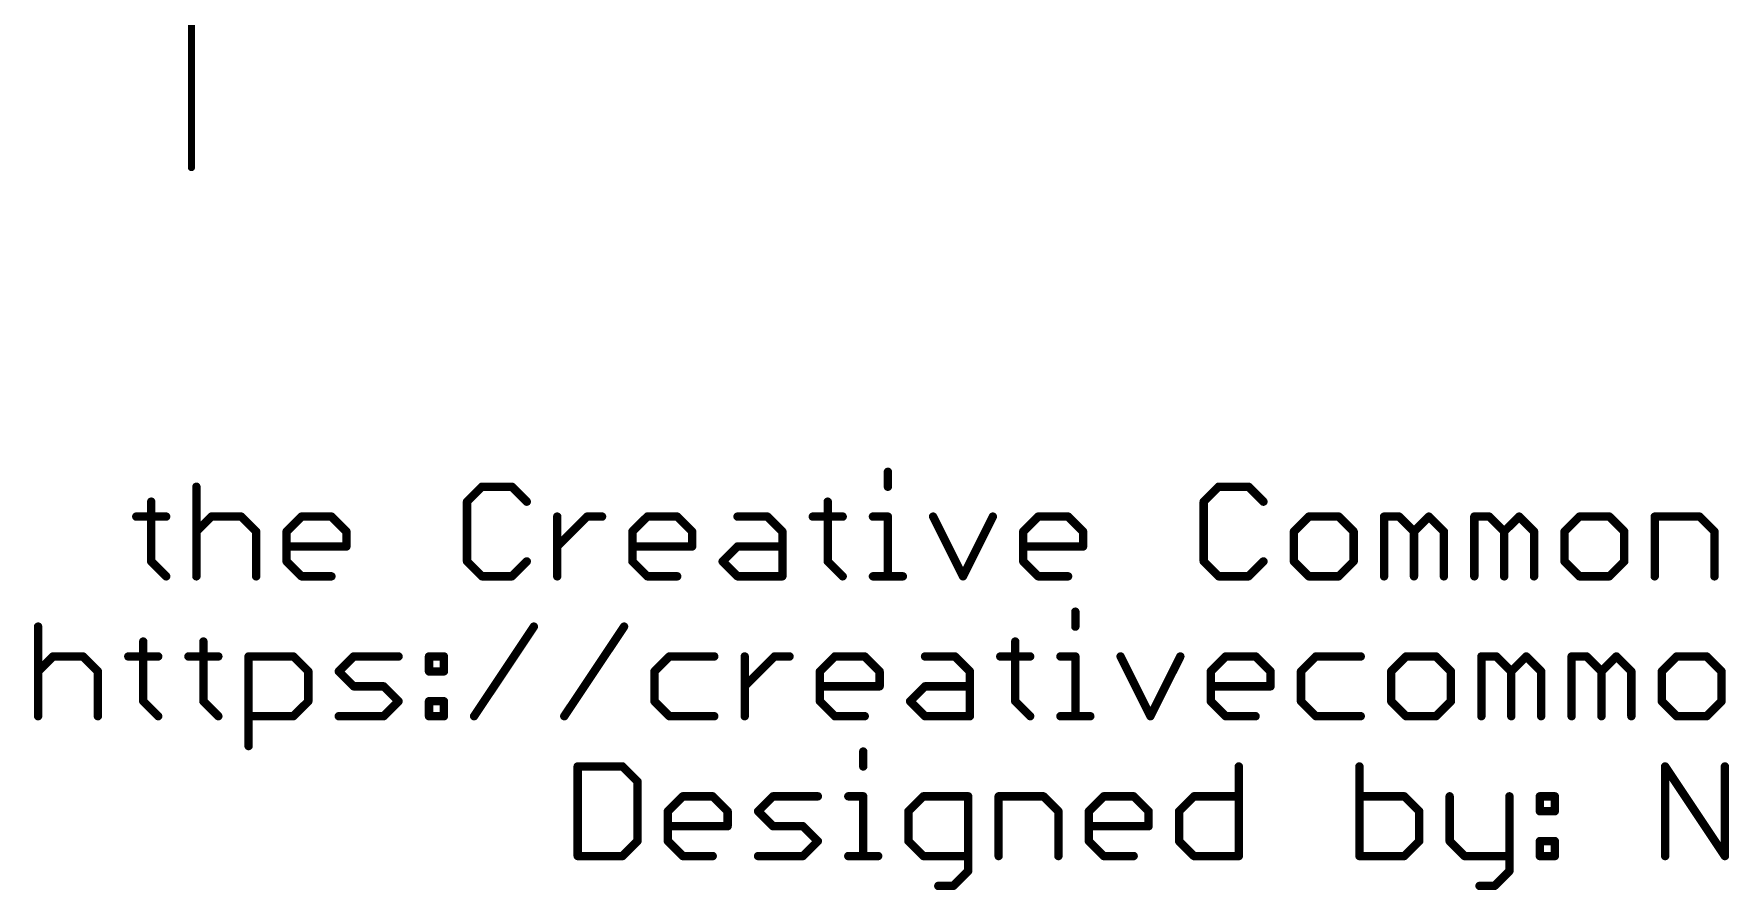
# Model space of a CAD drawing. Extents: x -29 to 78, y -18 to 28.
# Drawn here: x -6.67 to 24.1, y -18.32 to -2.77 of the extents above; entities that cross this region are included whole.
import ezdxf

# ---------------------------------------------------------------- set-up
doc = ezdxf.new("R2010")
doc.units = 0
doc.layers.add('47', color=253, linetype='CONTINUOUS')
doc.layers.add('51', color=53, linetype='CONTINUOUS')

msp = doc.modelspace()

# ---------------------------------------------------------------- linework, layer by layer
at = {"layer": '47', "const_width": 0.13}
msp.add_lwpolyline([(-3.81, -0.065), (-3.81, -5.2)], dxfattribs=at)
at = {"layer": '47', "const_width": 0.065}
msp.add_lwpolyline([(-3.8425, -5.2, 1), (-3.7775, -5.2)], format="xyb", dxfattribs=at)
at = {"layer": '51', "const_width": 0.1524}
for points in [[(8.8298, -10.7256), (8.8298, -10.9968)], [(-3.7201, -10.9968), (-3.7201, -12.6238)], [(1.4626, -10.9968), (1.1914, -11.268)], [(2.0049, -10.9968), (1.4626, -10.9968)], [(2.2761, -11.268), (2.0049, -10.9968)], [(14.8327, -10.9968), (14.5615, -11.268)], [(15.375, -10.9968), (14.8327, -10.9968)], [(15.6462, -11.268), (15.375, -10.9968)], [(-4.5403, -11.268), (-4.5403, -12.3526)], [(1.1914, -11.268), (1.1914, -12.3526)], [(7.7383, -11.268), (7.7383, -12.3526)], [(14.5615, -11.268), (14.5615, -12.3526)], [(-4.8115, -11.5391), (-4.2692, -11.5391)], [(-3.7201, -11.8103), (-3.4489, -11.5391)], [(-3.4489, -11.5391), (-2.9066, -11.5391)], [(-2.9066, -11.5391), (-2.6354, -11.8103)], [(-2.0829, -11.8103), (-1.8117, -11.5391)], [(-1.8117, -11.5391), (-1.2694, -11.5391)], [(-1.2694, -11.5391), (-0.9982, -11.8103)], [(2.8286, -12.6238), (2.8286, -11.5391)], [(2.8286, -12.0815), (3.3709, -11.5391)], [(3.3709, -11.5391), (3.6421, -11.5391)], [(4.1929, -11.8103), (4.464, -11.5391)], [(4.464, -11.5391), (5.0064, -11.5391)], [(5.0064, -11.5391), (5.2775, -11.8103)], [(6.1012, -11.5391), (6.6435, -11.5391)], [(6.6435, -11.5391), (6.9147, -11.8103)], [(7.4672, -11.5391), (8.0095, -11.5391)], [(8.5586, -11.5391), (8.8298, -11.5391)], [(8.8298, -11.5391), (8.8298, -12.6238)], [(9.6501, -11.5391), (10.1924, -12.6238)], [(10.1924, -12.6238), (10.7347, -11.5391)], [(11.2872, -11.8103), (11.5584, -11.5391)], [(11.5584, -11.5391), (12.1007, -11.5391)], [(12.1007, -11.5391), (12.3719, -11.8103)], [(16.4698, -11.5391), (16.1987, -11.8103)], [(17.0122, -11.5391), (16.4698, -11.5391)], [(17.2833, -11.8103), (17.0122, -11.5391)], [(17.8358, -12.6238), (17.8358, -11.5391)], [(17.8358, -11.5391), (18.107, -11.5391)], [(18.107, -11.5391), (18.3782, -11.8103)], [(18.3782, -11.8103), (18.6493, -11.5391)], [(18.6493, -11.5391), (18.9205, -11.8103)], [(19.473, -12.6238), (19.473, -11.5391)], [(19.473, -11.5391), (19.7442, -11.5391)], [(19.7442, -11.5391), (20.0153, -11.8103)], [(20.0153, -11.8103), (20.2865, -11.5391)], [(20.2865, -11.5391), (20.5577, -11.8103)], [(21.3813, -11.5391), (21.1102, -11.8103)], [(21.9236, -11.5391), (21.3813, -11.5391)], [(22.1948, -11.8103), (21.9236, -11.5391)], [(22.7473, -12.6238), (22.7473, -11.5391)], [(22.7473, -11.5391), (23.5608, -11.5391)], [(23.5608, -11.5391), (23.832, -11.8103)], [(-2.6354, -11.8103), (-2.6354, -12.6238)], [(-2.0829, -12.3526), (-2.0829, -11.8103)], [(-0.9982, -11.8103), (-0.9982, -12.0815)], [(4.1929, -12.3526), (4.1929, -11.8103)], [(5.2775, -11.8103), (5.2775, -12.0815)], [(6.9147, -11.8103), (6.9147, -12.6238)], [(11.2872, -12.3526), (11.2872, -11.8103)], [(12.3719, -11.8103), (12.3719, -12.0815)], [(16.1987, -11.8103), (16.1987, -12.3526)], [(17.2833, -12.3526), (17.2833, -11.8103)], [(18.3782, -11.8103), (18.3782, -12.6238)], [(18.9205, -11.8103), (18.9205, -12.6238)], [(20.0153, -11.8103), (20.0153, -12.6238)], [(20.5577, -11.8103), (20.5577, -12.6238)], [(21.1102, -11.8103), (21.1102, -12.3526)], [(22.1948, -12.3526), (22.1948, -11.8103)], [(23.832, -11.8103), (23.832, -12.6238)], [(-4.5403, -12.3526), (-4.2692, -12.6238)], [(-0.9982, -12.0815), (-2.0829, -12.0815)], [(-1.8117, -12.6238), (-2.0829, -12.3526)], [(1.1914, -12.3526), (1.4626, -12.6238)], [(2.0049, -12.6238), (2.2761, -12.3526)], [(5.2775, -12.0815), (4.1929, -12.0815)], [(4.464, -12.6238), (4.1929, -12.3526)], [(5.83, -12.3526), (6.1012, -12.0815)], [(6.1012, -12.6238), (5.83, -12.3526)], [(6.1012, -12.0815), (6.9147, -12.0815)], [(7.7383, -12.3526), (8.0095, -12.6238)], [(12.3719, -12.0815), (11.2872, -12.0815)], [(11.5584, -12.6238), (11.2872, -12.3526)], [(14.5615, -12.3526), (14.8327, -12.6238)], [(15.375, -12.6238), (15.6462, -12.3526)], [(16.1987, -12.3526), (16.4698, -12.6238)], [(17.0122, -12.6238), (17.2833, -12.3526)], [(21.1102, -12.3526), (21.3813, -12.6238)], [(21.9236, -12.6238), (22.1948, -12.3526)], [(-1.2694, -12.6238), (-1.8117, -12.6238)], [(1.4626, -12.6238), (2.0049, -12.6238)], [(5.0064, -12.6238), (4.464, -12.6238)], [(6.9147, -12.6238), (6.1012, -12.6238)], [(8.5586, -12.6238), (9.1009, -12.6238)], [(12.1007, -12.6238), (11.5584, -12.6238)], [(14.8327, -12.6238), (15.375, -12.6238)], [(16.4698, -12.6238), (17.0122, -12.6238)], [(21.3813, -12.6238), (21.9236, -12.6238)], [(12.2325, -13.2656), (12.2325, -13.5368)], [(-6.5931, -13.5368), (-6.5931, -15.1638)], [(1.3198, -15.1638), (2.4045, -13.5368)], [(2.957, -15.1638), (4.0416, -13.5368)], [(-4.6848, -13.808), (-4.6848, -14.8926)], [(-3.5933, -13.808), (-3.5933, -14.8926)], [(11.1411, -13.808), (11.1411, -14.8926)], [(-6.5931, -14.3503), (-6.3219, -14.0791)], [(-6.3219, -14.0791), (-5.7796, -14.0791)], [(-5.7796, -14.0791), (-5.5084, -14.3503)], [(-4.9559, -14.0791), (-4.4136, -14.0791)], [(-3.8645, -14.0791), (-3.3222, -14.0791)], [(-2.7731, -15.7061), (-2.7731, -14.0791)], [(-2.7731, -14.0791), (-1.9596, -14.0791)], [(-1.9596, -14.0791), (-1.6884, -14.3503)], [(-1.1359, -14.3503), (-0.8648, -14.0791)], [(-0.8648, -14.0791), (-0.0513, -14.0791)], [(0.5012, -14.0791), (0.7724, -14.0791)], [(0.5012, -14.3503), (0.5012, -14.0791)], [(0.7724, -14.0791), (0.7724, -14.3503)], [(4.8653, -14.0791), (4.5941, -14.3503)], [(5.6788, -14.0791), (4.8653, -14.0791)], [(6.2313, -15.1638), (6.2313, -14.0791)], [(6.2313, -14.6215), (6.7736, -14.0791)], [(6.7736, -14.0791), (7.0448, -14.0791)], [(7.5956, -14.3503), (7.8668, -14.0791)], [(7.8668, -14.0791), (8.4091, -14.0791)], [(8.4091, -14.0791), (8.6802, -14.3503)], [(9.5039, -14.0791), (10.0462, -14.0791)], [(10.0462, -14.0791), (10.3174, -14.3503)], [(10.8699, -14.0791), (11.4122, -14.0791)], [(11.9613, -14.0791), (12.2325, -14.0791)], [(12.2325, -14.0791), (12.2325, -15.1638)], [(13.0528, -14.0791), (13.5951, -15.1638)], [(13.5951, -15.1638), (14.1374, -14.0791)], [(14.6899, -14.3503), (14.9611, -14.0791)], [(14.9611, -14.0791), (15.5034, -14.0791)], [(15.5034, -14.0791), (15.7746, -14.3503)], [(16.5983, -14.0791), (16.3271, -14.3503)], [(17.4117, -14.0791), (16.5983, -14.0791)], [(18.2354, -14.0791), (17.9642, -14.3503)], [(18.7777, -14.0791), (18.2354, -14.0791)], [(19.0489, -14.3503), (18.7777, -14.0791)], [(19.6014, -15.1638), (19.6014, -14.0791)], [(19.6014, -14.0791), (19.8726, -14.0791)], [(19.8726, -14.0791), (20.1437, -14.3503)], [(20.1437, -14.3503), (20.4149, -14.0791)], [(20.4149, -14.0791), (20.6861, -14.3503)], [(21.2386, -15.1638), (21.2386, -14.0791)], [(21.2386, -14.0791), (21.5097, -14.0791)], [(21.5097, -14.0791), (21.7809, -14.3503)], [(21.7809, -14.3503), (22.0521, -14.0791)], [(22.0521, -14.0791), (22.3232, -14.3503)], [(23.1469, -14.0791), (22.8757, -14.3503)], [(23.6892, -14.0791), (23.1469, -14.0791)], [(23.9604, -14.3503), (23.6892, -14.0791)], [(-5.5084, -14.3503), (-5.5084, -15.1638)], [(-1.6884, -14.3503), (-1.6884, -14.8926)], [(-0.8648, -14.6215), (-1.1359, -14.3503)], [(0.7724, -14.3503), (0.5012, -14.3503)], [(4.5941, -14.3503), (4.5941, -14.8926)], [(7.5956, -14.8926), (7.5956, -14.3503)], [(8.6802, -14.3503), (8.6802, -14.6215)], [(10.3174, -14.3503), (10.3174, -15.1638)], [(14.6899, -14.8926), (14.6899, -14.3503)], [(15.7746, -14.3503), (15.7746, -14.6215)], [(16.3271, -14.3503), (16.3271, -14.8926)], [(17.9642, -14.3503), (17.9642, -14.8926)], [(19.0489, -14.8926), (19.0489, -14.3503)], [(20.1437, -14.3503), (20.1437, -15.1638)], [(20.6861, -14.3503), (20.6861, -15.1638)], [(21.7809, -14.3503), (21.7809, -15.1638)], [(22.3232, -14.3503), (22.3232, -15.1638)], [(22.8757, -14.3503), (22.8757, -14.8926)], [(23.9604, -14.8926), (23.9604, -14.3503)], [(-0.3224, -14.6215), (-0.8648, -14.6215)], [(-0.0513, -14.8926), (-0.3224, -14.6215)], [(8.6802, -14.6215), (7.5956, -14.6215)], [(9.2327, -14.8926), (9.5039, -14.6215)], [(9.5039, -14.6215), (10.3174, -14.6215)], [(15.7746, -14.6215), (14.6899, -14.6215)], [(-4.6848, -14.8926), (-4.4136, -15.1638)], [(-3.5933, -14.8926), (-3.3222, -15.1638)], [(-1.6884, -14.8926), (-1.9596, -15.1638)], [(-0.3224, -15.1638), (-0.0513, -14.8926)], [(0.5012, -14.8926), (0.7724, -14.8926)], [(0.5012, -15.1638), (0.5012, -14.8926)], [(0.7724, -14.8926), (0.7724, -15.1638)], [(4.5941, -14.8926), (4.8653, -15.1638)], [(7.8668, -15.1638), (7.5956, -14.8926)], [(9.5039, -15.1638), (9.2327, -14.8926)], [(11.1411, -14.8926), (11.4122, -15.1638)], [(14.9611, -15.1638), (14.6899, -14.8926)], [(16.3271, -14.8926), (16.5983, -15.1638)], [(17.9642, -14.8926), (18.2354, -15.1638)], [(18.7777, -15.1638), (19.0489, -14.8926)], [(22.8757, -14.8926), (23.1469, -15.1638)], [(23.6892, -15.1638), (23.9604, -14.8926)], [(-1.9596, -15.1638), (-2.7731, -15.1638)], [(-1.1359, -15.1638), (-0.3224, -15.1638)], [(0.7724, -15.1638), (0.5012, -15.1638)], [(4.8653, -15.1638), (5.6788, -15.1638)], [(8.4091, -15.1638), (7.8668, -15.1638)], [(10.3174, -15.1638), (9.5039, -15.1638)], [(11.9613, -15.1638), (12.5037, -15.1638)], [(15.5034, -15.1638), (14.9611, -15.1638)], [(16.5983, -15.1638), (17.4117, -15.1638)], [(18.2354, -15.1638), (18.7777, -15.1638)], [(23.1469, -15.1638), (23.6892, -15.1638)], [(8.3824, -15.8056), (8.3824, -16.0768)], [(3.1997, -16.0768), (3.1997, -17.7038)], [(4.0132, -16.0768), (3.1997, -16.0768)], [(4.2844, -16.348), (4.0132, -16.0768)], [(4.2844, -17.4326), (4.2844, -16.348)], [(15.1988, -16.0768), (15.1988, -17.7038)], [(17.3884, -16.0768), (17.3884, -17.7038)], [(22.9362, -17.7038), (22.9362, -16.0768)], [(22.9362, -16.0768), (24.0209, -17.7038)], [(24.0209, -17.7038), (24.0209, -16.0768)], [(4.8369, -16.8903), (5.1081, -16.6191)], [(5.1081, -16.6191), (5.6504, -16.6191)], [(5.6504, -16.6191), (5.9216, -16.8903)], [(6.4741, -16.8903), (6.7452, -16.6191)], [(6.7452, -16.6191), (7.5587, -16.6191)], [(8.1112, -16.6191), (8.3824, -16.6191)], [(8.3824, -16.6191), (8.3824, -17.7038)], [(9.4738, -16.6191), (9.2027, -16.8903)], [(10.2873, -16.6191), (9.4738, -16.6191)], [(10.2873, -17.975), (10.2873, -16.6191)], [(10.8398, -17.7038), (10.8398, -16.6191)], [(10.8398, -16.6191), (11.6533, -16.6191)], [(11.6533, -16.6191), (11.9245, -16.8903)], [(12.477, -16.8903), (12.7481, -16.6191)], [(12.7481, -16.6191), (13.2905, -16.6191)], [(13.2905, -16.6191), (13.5616, -16.8903)], [(14.1141, -16.8903), (14.3853, -16.6191)], [(14.3853, -16.6191), (15.1988, -16.6191)], [(18.2019, -16.6191), (17.3884, -16.6191)], [(18.4731, -16.8903), (18.2019, -16.6191)], [(19.0256, -16.6191), (19.0256, -17.4326)], [(20.1102, -16.6191), (20.1102, -17.975)], [(20.6627, -16.6191), (20.9339, -16.6191)], [(20.6627, -16.8903), (20.6627, -16.6191)], [(20.9339, -16.6191), (20.9339, -16.8903)], [(4.8369, -17.4326), (4.8369, -16.8903)], [(5.9216, -16.8903), (5.9216, -17.1615)], [(6.7452, -17.1615), (6.4741, -16.8903)], [(9.2027, -16.8903), (9.2027, -17.4326)], [(11.9245, -16.8903), (11.9245, -17.7038)], [(12.477, -17.4326), (12.477, -16.8903)], [(13.5616, -16.8903), (13.5616, -17.1615)], [(14.1141, -17.4326), (14.1141, -16.8903)], [(18.4731, -17.4326), (18.4731, -16.8903)], [(20.9339, -16.8903), (20.6627, -16.8903)], [(5.9216, -17.1615), (4.8369, -17.1615)], [(7.2876, -17.1615), (6.7452, -17.1615)], [(7.5587, -17.4326), (7.2876, -17.1615)], [(13.5616, -17.1615), (12.477, -17.1615)], [(4.0132, -17.7038), (4.2844, -17.4326)], [(5.1081, -17.7038), (4.8369, -17.4326)], [(7.2876, -17.7038), (7.5587, -17.4326)], [(9.2027, -17.4326), (9.4738, -17.7038)], [(12.7481, -17.7038), (12.477, -17.4326)], [(14.3853, -17.7038), (14.1141, -17.4326)], [(18.2019, -17.7038), (18.4731, -17.4326)], [(19.0256, -17.4326), (19.2967, -17.7038)], [(20.6627, -17.4326), (20.9339, -17.4326)], [(20.6627, -17.7038), (20.6627, -17.4326)], [(20.9339, -17.4326), (20.9339, -17.7038)], [(3.1997, -17.7038), (4.0132, -17.7038)], [(5.6504, -17.7038), (5.1081, -17.7038)], [(6.4741, -17.7038), (7.2876, -17.7038)], [(8.1112, -17.7038), (8.6535, -17.7038)], [(9.4738, -17.7038), (10.2873, -17.7038)], [(13.2905, -17.7038), (12.7481, -17.7038)], [(15.1988, -17.7038), (14.3853, -17.7038)], [(17.3884, -17.7038), (18.2019, -17.7038)], [(19.2967, -17.7038), (20.1102, -17.7038)], [(20.9339, -17.7038), (20.6627, -17.7038)], [(10.0161, -18.2461), (10.2873, -17.975)], [(20.1102, -17.975), (19.8391, -18.2461)], [(9.745, -18.2461), (10.0161, -18.2461)], [(19.8391, -18.2461), (19.5679, -18.2461)]]:
    msp.add_lwpolyline(points, dxfattribs=at)
at = {"layer": '51', "const_width": 0.0762}
for points in [[(8.8679, -10.7256, 1), (8.7917, -10.7256)], [(-3.682, -10.9968, 1), (-3.7582, -10.9968)], [(1.4626, -10.9587, 1), (1.4626, -11.0349)], [(1.4895, -11.0238, 1), (1.4356, -10.9699)], [(2.0318, -10.9699, 1), (1.978, -11.0238)], [(2.0049, -11.0349, 1), (2.0049, -10.9587)], [(8.7917, -10.9968, 1), (8.8679, -10.9968)], [(14.8327, -10.9587, 1), (14.8327, -11.0349)], [(14.8596, -11.0238, 1), (14.8057, -10.9699)], [(15.402, -10.9699, 1), (15.3481, -11.0238)], [(15.375, -11.0349, 1), (15.375, -10.9587)], [(-4.5022, -11.268, 1), (-4.5784, -11.268)], [(1.2295, -11.268, 1), (1.1533, -11.268)], [(1.1645, -11.241, 1), (1.2184, -11.2949)], [(2.2491, -11.2949, 1), (2.303, -11.241)], [(7.7764, -11.268, 1), (7.7002, -11.268)], [(14.5996, -11.268, 1), (14.5234, -11.268)], [(14.5346, -11.241, 1), (14.5885, -11.2949)], [(15.6192, -11.2949, 1), (15.6731, -11.241)], [(-4.8115, -11.501, 1), (-4.8115, -11.5772)], [(-4.2692, -11.5772, 1), (-4.2692, -11.501)], [(-3.4489, -11.501, 1), (-3.4489, -11.5772)], [(-3.4219, -11.5661, 1), (-3.4758, -11.5122)], [(-2.8796, -11.5122, 1), (-2.9335, -11.5661)], [(-2.9066, -11.5772, 1), (-2.9066, -11.501)], [(-1.8117, -11.501, 1), (-1.8117, -11.5772)], [(-1.7848, -11.5661, 1), (-1.8387, -11.5122)], [(-1.2425, -11.5122, 1), (-1.2963, -11.5661)], [(-1.2694, -11.5772, 1), (-1.2694, -11.501)], [(2.8667, -11.5391, 1), (2.7905, -11.5391)], [(3.3709, -11.501, 1), (3.3709, -11.5772)], [(3.3978, -11.5661, 1), (3.344, -11.5122)], [(3.6421, -11.5772, 1), (3.6421, -11.501)], [(4.464, -11.501, 1), (4.464, -11.5772)], [(4.491, -11.5661, 1), (4.4371, -11.5122)], [(5.0333, -11.5122, 1), (4.9794, -11.5661)], [(5.0064, -11.5772, 1), (5.0064, -11.501)], [(6.1012, -11.501, 1), (6.1012, -11.5772)], [(6.6705, -11.5122, 1), (6.6166, -11.5661)], [(6.6435, -11.5772, 1), (6.6435, -11.501)], [(7.4672, -11.501, 1), (7.4672, -11.5772)], [(8.0095, -11.5772, 1), (8.0095, -11.501)], [(8.5586, -11.501, 1), (8.5586, -11.5772)], [(8.8679, -11.5391, 1), (8.7917, -11.5391)], [(8.8298, -11.5772, 1), (8.8298, -11.501)], [(9.6841, -11.5221, 1), (9.616, -11.5562)], [(10.7688, -11.5562, 1), (10.7006, -11.5221)], [(11.5584, -11.501, 1), (11.5584, -11.5772)], [(11.5853, -11.5661, 1), (11.5314, -11.5122)], [(12.1276, -11.5122, 1), (12.0738, -11.5661)], [(12.1007, -11.5772, 1), (12.1007, -11.501)], [(16.4698, -11.501, 1), (16.4698, -11.5772)], [(16.4968, -11.5661, 1), (16.4429, -11.5122)], [(17.0391, -11.5122, 1), (16.9852, -11.5661)], [(17.0122, -11.5772, 1), (17.0122, -11.501)], [(17.8739, -11.5391, 1), (17.7977, -11.5391)], [(17.8358, -11.501, 1), (17.8358, -11.5772)], [(18.1339, -11.5122, 1), (18.0801, -11.5661)], [(18.107, -11.5772, 1), (18.107, -11.501)], [(18.6763, -11.5122, 1), (18.6224, -11.5661)], [(18.6763, -11.5661, 1), (18.6224, -11.5122)], [(19.5111, -11.5391, 1), (19.4349, -11.5391)], [(19.473, -11.501, 1), (19.473, -11.5772)], [(19.7711, -11.5122, 1), (19.7172, -11.5661)], [(19.7442, -11.5772, 1), (19.7442, -11.501)], [(20.3134, -11.5122, 1), (20.2595, -11.5661)], [(20.3134, -11.5661, 1), (20.2595, -11.5122)], [(21.3813, -11.501, 1), (21.3813, -11.5772)], [(21.4083, -11.5661, 1), (21.3544, -11.5122)], [(21.9506, -11.5122, 1), (21.8967, -11.5661)], [(21.9236, -11.5772, 1), (21.9236, -11.501)], [(22.7854, -11.5391, 1), (22.7092, -11.5391)], [(22.7473, -11.501, 1), (22.7473, -11.5772)], [(23.5877, -11.5122, 1), (23.5339, -11.5661)], [(23.5608, -11.5772, 1), (23.5608, -11.501)], [(-3.747, -11.7834, 1), (-3.6931, -11.8372)], [(-2.5973, -11.8103, 1), (-2.6735, -11.8103)], [(-2.6623, -11.8372, 1), (-2.6085, -11.7834)], [(-2.0448, -11.8103, 1), (-2.121, -11.8103)], [(-2.1098, -11.7834, 1), (-2.056, -11.8372)], [(-0.9601, -11.8103, 1), (-1.0363, -11.8103)], [(-1.0252, -11.8372, 1), (-0.9713, -11.7834)], [(4.231, -11.8103, 1), (4.1548, -11.8103)], [(4.1659, -11.7834, 1), (4.2198, -11.8372)], [(5.3156, -11.8103, 1), (5.2394, -11.8103)], [(5.2506, -11.8372, 1), (5.3045, -11.7834)], [(6.9528, -11.8103, 1), (6.8766, -11.8103)], [(6.8877, -11.8372, 1), (6.9416, -11.7834)], [(11.3253, -11.8103, 1), (11.2491, -11.8103)], [(11.2603, -11.7834, 1), (11.3142, -11.8372)], [(12.41, -11.8103, 1), (12.3338, -11.8103)], [(12.3449, -11.8372, 1), (12.3988, -11.7834)], [(16.2368, -11.8103, 1), (16.1606, -11.8103)], [(16.1717, -11.7834, 1), (16.2256, -11.8372)], [(17.3214, -11.8103, 1), (17.2452, -11.8103)], [(17.2564, -11.8372, 1), (17.3103, -11.7834)], [(18.4163, -11.8103, 1), (18.3401, -11.8103)], [(18.3512, -11.7834, 1), (18.4051, -11.8372)], [(18.3512, -11.8372, 1), (18.4051, -11.7834)], [(18.9586, -11.8103, 1), (18.8824, -11.8103)], [(18.8936, -11.8372, 1), (18.9474, -11.7834)], [(20.0534, -11.8103, 1), (19.9772, -11.8103)], [(19.9884, -11.7834, 1), (20.0423, -11.8372)], [(19.9884, -11.8372, 1), (20.0423, -11.7834)], [(20.5958, -11.8103, 1), (20.5196, -11.8103)], [(20.5307, -11.8372, 1), (20.5846, -11.7834)], [(21.1483, -11.8103, 1), (21.0721, -11.8103)], [(21.0832, -11.7834, 1), (21.1371, -11.8372)], [(22.2329, -11.8103, 1), (22.1567, -11.8103)], [(22.1679, -11.8372, 1), (22.2218, -11.7834)], [(23.8701, -11.8103, 1), (23.7939, -11.8103)], [(23.805, -11.8372, 1), (23.8589, -11.7834)], [(-4.5134, -12.3257, 1), (-4.5673, -12.3796)], [(-2.0829, -12.0434, 1), (-2.0829, -12.1196)], [(-2.056, -12.3257, 1), (-2.1098, -12.3796)], [(-1.0363, -12.0815, 1), (-0.9601, -12.0815)], [(-0.9982, -12.1196, 1), (-0.9982, -12.0434)], [(1.2184, -12.3257, 1), (1.1645, -12.3796)], [(2.303, -12.3796, 1), (2.2491, -12.3257)], [(2.8016, -12.0545, 1), (2.8555, -12.1084)], [(4.2198, -12.3257, 1), (4.1659, -12.3796)], [(4.1929, -12.0434, 1), (4.1929, -12.1196)], [(5.2394, -12.0815, 1), (5.3156, -12.0815)], [(5.2775, -12.1196, 1), (5.2775, -12.0434)], [(5.857, -12.3257, 1), (5.8031, -12.3796)], [(5.8031, -12.3257, 1), (5.857, -12.3796)], [(6.1012, -12.0434, 1), (6.1012, -12.1196)], [(6.1281, -12.1084, 1), (6.0742, -12.0545)], [(6.9147, -12.1196, 1), (6.9147, -12.0434)], [(7.7653, -12.3257, 1), (7.7114, -12.3796)], [(11.2872, -12.0434, 1), (11.2872, -12.1196)], [(11.3142, -12.3257, 1), (11.2603, -12.3796)], [(12.3338, -12.0815, 1), (12.41, -12.0815)], [(12.3719, -12.1196, 1), (12.3719, -12.0434)], [(14.5885, -12.3257, 1), (14.5346, -12.3796)], [(15.6731, -12.3796, 1), (15.6192, -12.3257)], [(16.2256, -12.3257, 1), (16.1717, -12.3796)], [(17.3103, -12.3796, 1), (17.2564, -12.3257)], [(21.1371, -12.3257, 1), (21.0832, -12.3796)], [(22.2217, -12.3796, 1), (22.1679, -12.3257)], [(-4.5784, -12.3526, 1), (-4.5022, -12.3526)], [(-4.2961, -12.6507, 1), (-4.2422, -12.5969)], [(-3.7582, -12.6238, 1), (-3.682, -12.6238)], [(-2.6735, -12.6238, 1), (-2.5973, -12.6238)], [(-2.121, -12.3526, 1), (-2.0448, -12.3526)], [(-1.8117, -12.5857, 1), (-1.8117, -12.6619)], [(-1.8387, -12.6507, 1), (-1.7848, -12.5969)], [(-1.2694, -12.6619, 1), (-1.2694, -12.5857)], [(1.1533, -12.3526, 1), (1.2295, -12.3526)], [(1.4626, -12.5857, 1), (1.4626, -12.6619)], [(1.4356, -12.6507, 1), (1.4895, -12.5969)], [(1.978, -12.5969, 1), (2.0318, -12.6507)], [(2.0049, -12.6619, 1), (2.0049, -12.5857)], [(2.7905, -12.6238, 1), (2.8667, -12.6238)], [(4.1548, -12.3526, 1), (4.231, -12.3526)], [(4.464, -12.5857, 1), (4.464, -12.6619)], [(4.4371, -12.6507, 1), (4.491, -12.5969)], [(5.0064, -12.6619, 1), (5.0064, -12.5857)], [(6.1012, -12.5857, 1), (6.1012, -12.6619)], [(6.0742, -12.6507, 1), (6.1281, -12.5969)], [(6.8766, -12.6238, 1), (6.9528, -12.6238)], [(6.9147, -12.6619, 1), (6.9147, -12.5857)], [(7.7002, -12.3526, 1), (7.7764, -12.3526)], [(7.9826, -12.6507, 1), (8.0364, -12.5969)], [(8.5586, -12.5857, 1), (8.5586, -12.6619)], [(8.7917, -12.6238, 1), (8.8679, -12.6238)], [(9.1009, -12.6619, 1), (9.1009, -12.5857)], [(10.1583, -12.6068, 1), (10.2265, -12.6408)], [(10.1583, -12.6408, 1), (10.2265, -12.6068)], [(11.2491, -12.3526, 1), (11.3253, -12.3526)], [(11.5584, -12.5857, 1), (11.5584, -12.6619)], [(11.5314, -12.6507, 1), (11.5853, -12.5969)], [(12.1007, -12.6619, 1), (12.1007, -12.5857)], [(14.5234, -12.3526, 1), (14.5996, -12.3526)], [(14.8327, -12.5857, 1), (14.8327, -12.6619)], [(14.8057, -12.6507, 1), (14.8596, -12.5969)], [(15.3481, -12.5969, 1), (15.402, -12.6507)], [(15.375, -12.6619, 1), (15.375, -12.5857)], [(16.1606, -12.3526, 1), (16.2368, -12.3526)], [(16.4698, -12.5857, 1), (16.4698, -12.6619)], [(16.4429, -12.6507, 1), (16.4968, -12.5969)], [(16.9852, -12.5969, 1), (17.0391, -12.6507)], [(17.0122, -12.6619, 1), (17.0122, -12.5857)], [(17.2452, -12.3526, 1), (17.3214, -12.3526)], [(17.7977, -12.6238, 1), (17.8739, -12.6238)], [(18.3401, -12.6238, 1), (18.4163, -12.6238)], [(18.8824, -12.6238, 1), (18.9586, -12.6238)], [(19.4349, -12.6238, 1), (19.5111, -12.6238)], [(19.9772, -12.6238, 1), (20.0534, -12.6238)], [(20.5196, -12.6238, 1), (20.5958, -12.6238)], [(21.0721, -12.3526, 1), (21.1483, -12.3526)], [(21.3813, -12.5857, 1), (21.3813, -12.6619)], [(21.3544, -12.6507, 1), (21.4083, -12.5969)], [(21.8967, -12.5969, 1), (21.9506, -12.6507)], [(21.9236, -12.6619, 1), (21.9236, -12.5857)], [(22.1567, -12.3526, 1), (22.2329, -12.3526)], [(22.7092, -12.6238, 1), (22.7854, -12.6238)], [(23.7939, -12.6238, 1), (23.8701, -12.6238)], [(12.2706, -13.2656, 1), (12.1944, -13.2656)], [(-6.555, -13.5368, 1), (-6.6312, -13.5368)], [(2.4362, -13.5579, 1), (2.3728, -13.5157)], [(4.0733, -13.5579, 1), (4.0099, -13.5157)], [(12.1944, -13.5368, 1), (12.2706, -13.5368)], [(-4.6467, -13.808, 1), (-4.7229, -13.808)], [(-3.5552, -13.808, 1), (-3.6314, -13.808)], [(11.1792, -13.808, 1), (11.103, -13.808)], [(-6.3219, -14.041, 1), (-6.3219, -14.1172)], [(-6.295, -14.1061, 1), (-6.3489, -14.0522)], [(-5.7527, -14.0522, 1), (-5.8065, -14.1061)], [(-5.7796, -14.1172, 1), (-5.7796, -14.041)], [(-4.9559, -14.041, 1), (-4.9559, -14.1172)], [(-4.4136, -14.1172, 1), (-4.4136, -14.041)], [(-3.8645, -14.041, 1), (-3.8645, -14.1172)], [(-3.3222, -14.1172, 1), (-3.3222, -14.041)], [(-2.735, -14.0791, 1), (-2.8112, -14.0791)], [(-2.7731, -14.041, 1), (-2.7731, -14.1172)], [(-1.9326, -14.0522, 1), (-1.9865, -14.1061)], [(-1.9596, -14.1172, 1), (-1.9596, -14.041)], [(-0.8648, -14.041, 1), (-0.8648, -14.1172)], [(-0.8378, -14.1061, 1), (-0.8917, -14.0522)], [(-0.0513, -14.1172, 1), (-0.0513, -14.041)], [(0.5012, -14.041, 1), (0.5012, -14.1172)], [(0.5393, -14.0791, 1), (0.4631, -14.0791)], [(0.8105, -14.0791, 1), (0.7343, -14.0791)], [(0.7724, -14.1172, 1), (0.7724, -14.041)], [(4.8653, -14.041, 1), (4.8653, -14.1172)], [(4.8922, -14.1061, 1), (4.8384, -14.0522)], [(5.6788, -14.1172, 1), (5.6788, -14.041)], [(6.2694, -14.0791, 1), (6.1932, -14.0791)], [(6.7736, -14.041, 1), (6.7736, -14.1172)], [(6.8006, -14.1061, 1), (6.7467, -14.0522)], [(7.0448, -14.1172, 1), (7.0448, -14.041)], [(7.8668, -14.041, 1), (7.8668, -14.1172)], [(7.8937, -14.1061, 1), (7.8398, -14.0522)], [(8.436, -14.0522, 1), (8.3821, -14.1061)], [(8.4091, -14.1172, 1), (8.4091, -14.041)], [(9.5039, -14.041, 1), (9.5039, -14.1172)], [(10.0732, -14.0522, 1), (10.0193, -14.1061)], [(10.0462, -14.1172, 1), (10.0462, -14.041)], [(10.8699, -14.041, 1), (10.8699, -14.1172)], [(11.4122, -14.1172, 1), (11.4122, -14.041)], [(11.9613, -14.041, 1), (11.9613, -14.1172)], [(12.2706, -14.0791, 1), (12.1944, -14.0791)], [(12.2325, -14.1172, 1), (12.2325, -14.041)], [(13.0869, -14.0621, 1), (13.0187, -14.0962)], [(14.1715, -14.0962, 1), (14.1034, -14.0621)], [(14.9611, -14.041, 1), (14.9611, -14.1172)], [(14.988, -14.1061, 1), (14.9342, -14.0522)], [(15.5304, -14.0522, 1), (15.4765, -14.1061)], [(15.5034, -14.1172, 1), (15.5034, -14.041)], [(16.5983, -14.041, 1), (16.5983, -14.1172)], [(16.6252, -14.1061, 1), (16.5713, -14.0522)], [(17.4117, -14.1172, 1), (17.4117, -14.041)], [(18.2354, -14.041, 1), (18.2354, -14.1172)], [(18.2623, -14.1061, 1), (18.2085, -14.0522)], [(18.8047, -14.0522, 1), (18.7508, -14.1061)], [(18.7777, -14.1172, 1), (18.7777, -14.041)], [(19.6395, -14.0791, 1), (19.5633, -14.0791)], [(19.6014, -14.041, 1), (19.6014, -14.1172)], [(19.8995, -14.0522, 1), (19.8456, -14.1061)], [(19.8726, -14.1172, 1), (19.8726, -14.041)], [(20.4418, -14.0522, 1), (20.388, -14.1061)], [(20.4418, -14.1061, 1), (20.388, -14.0522)], [(21.2767, -14.0791, 1), (21.2005, -14.0791)], [(21.2386, -14.041, 1), (21.2386, -14.1172)], [(21.5367, -14.0522, 1), (21.4828, -14.1061)], [(21.5097, -14.1172, 1), (21.5097, -14.041)], [(22.079, -14.0522, 1), (22.0251, -14.1061)], [(22.079, -14.1061, 1), (22.0251, -14.0522)], [(23.1469, -14.041, 1), (23.1469, -14.1172)], [(23.1738, -14.1061, 1), (23.1199, -14.0522)], [(23.7161, -14.0522, 1), (23.6623, -14.1061)], [(23.6892, -14.1172, 1), (23.6892, -14.041)], [(-6.62, -14.3234, 1), (-6.5662, -14.3772)], [(-5.4703, -14.3503, 1), (-5.5465, -14.3503)], [(-5.5354, -14.3772, 1), (-5.4815, -14.3234)], [(-1.6503, -14.3503, 1), (-1.7265, -14.3503)], [(-1.7154, -14.3772, 1), (-1.6615, -14.3234)], [(-1.109, -14.3234, 1), (-1.1629, -14.3772)], [(-1.1629, -14.3234, 1), (-1.109, -14.3772)], [(0.5012, -14.3122, 1), (0.5012, -14.3884)], [(0.4631, -14.3503, 1), (0.5393, -14.3503)], [(0.7343, -14.3503, 1), (0.8105, -14.3503)], [(0.7724, -14.3884, 1), (0.7724, -14.3122)], [(4.6322, -14.3503, 1), (4.556, -14.3503)], [(4.5672, -14.3234, 1), (4.6211, -14.3772)], [(7.6337, -14.3503, 1), (7.5575, -14.3503)], [(7.5686, -14.3234, 1), (7.6225, -14.3772)], [(8.7183, -14.3503, 1), (8.6421, -14.3503)], [(8.6533, -14.3772, 1), (8.7072, -14.3234)], [(10.3555, -14.3503, 1), (10.2793, -14.3503)], [(10.2905, -14.3772, 1), (10.3443, -14.3234)], [(14.728, -14.3503, 1), (14.6518, -14.3503)], [(14.663, -14.3234, 1), (14.7169, -14.3772)], [(15.8127, -14.3503, 1), (15.7365, -14.3503)], [(15.7476, -14.3772, 1), (15.8015, -14.3234)], [(16.3652, -14.3503, 1), (16.289, -14.3503)], [(16.3001, -14.3234, 1), (16.354, -14.3772)], [(18.0023, -14.3503, 1), (17.9261, -14.3503)], [(17.9373, -14.3234, 1), (17.9912, -14.3772)], [(19.087, -14.3503, 1), (19.0108, -14.3503)], [(19.022, -14.3772, 1), (19.0758, -14.3234)], [(20.1818, -14.3503, 1), (20.1056, -14.3503)], [(20.1168, -14.3234, 1), (20.1707, -14.3772)], [(20.1168, -14.3772, 1), (20.1707, -14.3234)], [(20.7242, -14.3503, 1), (20.648, -14.3503)], [(20.6591, -14.3772, 1), (20.713, -14.3234)], [(21.819, -14.3503, 1), (21.7428, -14.3503)], [(21.7539, -14.3234, 1), (21.8078, -14.3772)], [(21.7539, -14.3772, 1), (21.8078, -14.3234)], [(22.3613, -14.3503, 1), (22.2851, -14.3503)], [(22.2963, -14.3772, 1), (22.3502, -14.3234)], [(22.9138, -14.3503, 1), (22.8376, -14.3503)], [(22.8488, -14.3234, 1), (22.9027, -14.3772)], [(23.9985, -14.3503, 1), (23.9223, -14.3503)], [(23.9334, -14.3772, 1), (23.9873, -14.3234)], [(-0.8648, -14.5834, 1), (-0.8648, -14.6596)], [(-0.8917, -14.6484, 1), (-0.8378, -14.5945)], [(-0.2955, -14.5945, 1), (-0.3494, -14.6484)], [(-0.3224, -14.6596, 1), (-0.3224, -14.5834)], [(6.2043, -14.5945, 1), (6.2582, -14.6484)], [(7.5956, -14.5834, 1), (7.5956, -14.6596)], [(8.6421, -14.6215, 1), (8.7183, -14.6215)], [(8.6802, -14.6596, 1), (8.6802, -14.5834)], [(9.5039, -14.5834, 1), (9.5039, -14.6596)], [(9.5308, -14.6484, 1), (9.477, -14.5945)], [(10.3174, -14.6596, 1), (10.3174, -14.5834)], [(14.6899, -14.5834, 1), (14.6899, -14.6596)], [(15.7365, -14.6215, 1), (15.8127, -14.6215)], [(15.7746, -14.6596, 1), (15.7746, -14.5834)], [(-4.6578, -14.8657, 1), (-4.7117, -14.9196)], [(-4.7229, -14.8926, 1), (-4.6467, -14.8926)], [(-3.5664, -14.8657, 1), (-3.6203, -14.9196)], [(-3.6314, -14.8926, 1), (-3.5552, -14.8926)], [(-1.7265, -14.8926, 1), (-1.6503, -14.8926)], [(-1.6615, -14.9196, 1), (-1.7153, -14.8657)], [(-0.0243, -14.9196, 1), (-0.0782, -14.8657)], [(-0.0782, -14.9196, 1), (-0.0243, -14.8657)], [(0.5012, -14.8545, 1), (0.5012, -14.9307)], [(0.5393, -14.8926, 1), (0.4631, -14.8926)], [(0.8105, -14.8926, 1), (0.7343, -14.8926)], [(0.7724, -14.9307, 1), (0.7724, -14.8545)], [(4.6211, -14.8657, 1), (4.5672, -14.9196)], [(4.556, -14.8926, 1), (4.6322, -14.8926)], [(7.6225, -14.8657, 1), (7.5686, -14.9196)], [(7.5575, -14.8926, 1), (7.6337, -14.8926)], [(9.2597, -14.8657, 1), (9.2058, -14.9196)], [(9.2058, -14.8657, 1), (9.2597, -14.9196)], [(11.168, -14.8657, 1), (11.1141, -14.9196)], [(11.103, -14.8926, 1), (11.1792, -14.8926)], [(14.7169, -14.8657, 1), (14.663, -14.9196)], [(14.6518, -14.8926, 1), (14.728, -14.8926)], [(16.354, -14.8657, 1), (16.3001, -14.9196)], [(16.289, -14.8926, 1), (16.3652, -14.8926)], [(17.9912, -14.8657, 1), (17.9373, -14.9196)], [(17.9261, -14.8926, 1), (18.0023, -14.8926)], [(19.0108, -14.8926, 1), (19.087, -14.8926)], [(19.0758, -14.9196, 1), (19.022, -14.8657)], [(22.9027, -14.8657, 1), (22.8488, -14.9196)], [(22.8376, -14.8926, 1), (22.9138, -14.8926)], [(23.9223, -14.8926, 1), (23.9985, -14.8926)], [(23.9873, -14.9196, 1), (23.9334, -14.8657)], [(-6.6312, -15.1638, 1), (-6.555, -15.1638)], [(-5.5465, -15.1638, 1), (-5.4703, -15.1638)], [(-4.4406, -15.1907, 1), (-4.3867, -15.1369)], [(-3.3491, -15.1907, 1), (-3.2952, -15.1369)], [(-2.7731, -15.1257, 1), (-2.7731, -15.2019)], [(-1.9865, -15.1369, 1), (-1.9326, -15.1907)], [(-1.9596, -15.2019, 1), (-1.9596, -15.1257)], [(-1.1359, -15.1257, 1), (-1.1359, -15.2019)], [(-0.3494, -15.1369, 1), (-0.2955, -15.1907)], [(-0.3224, -15.2019, 1), (-0.3224, -15.1257)], [(0.5012, -15.1257, 1), (0.5012, -15.2019)], [(0.4631, -15.1638, 1), (0.5393, -15.1638)], [(0.7343, -15.1638, 1), (0.8105, -15.1638)], [(0.7724, -15.2019, 1), (0.7724, -15.1257)], [(1.2881, -15.1427, 1), (1.3515, -15.1849)], [(2.9253, -15.1427, 1), (2.9887, -15.1849)], [(4.8653, -15.1257, 1), (4.8653, -15.2019)], [(4.8384, -15.1907, 1), (4.8922, -15.1369)], [(5.6788, -15.2019, 1), (5.6788, -15.1257)], [(6.1932, -15.1638, 1), (6.2694, -15.1638)], [(7.8668, -15.1257, 1), (7.8668, -15.2019)], [(7.8398, -15.1907, 1), (7.8937, -15.1369)], [(8.4091, -15.2019, 1), (8.4091, -15.1257)], [(9.5039, -15.1257, 1), (9.5039, -15.2019)], [(9.477, -15.1907, 1), (9.5308, -15.1369)], [(10.2793, -15.1638, 1), (10.3555, -15.1638)], [(10.3174, -15.2019, 1), (10.3174, -15.1257)], [(11.3853, -15.1907, 1), (11.4392, -15.1369)], [(11.9613, -15.1257, 1), (11.9613, -15.2019)], [(12.1944, -15.1638, 1), (12.2706, -15.1638)], [(12.5037, -15.2019, 1), (12.5037, -15.1257)], [(13.561, -15.1468, 1), (13.6292, -15.1808)], [(13.561, -15.1808, 1), (13.6292, -15.1468)], [(14.9611, -15.1257, 1), (14.9611, -15.2019)], [(14.9342, -15.1907, 1), (14.988, -15.1369)], [(15.5034, -15.2019, 1), (15.5034, -15.1257)], [(16.5983, -15.1257, 1), (16.5983, -15.2019)], [(16.5713, -15.1907, 1), (16.6252, -15.1369)], [(17.4117, -15.2019, 1), (17.4117, -15.1257)], [(18.2354, -15.1257, 1), (18.2354, -15.2019)], [(18.2085, -15.1907, 1), (18.2623, -15.1369)], [(18.7508, -15.1369, 1), (18.8047, -15.1907)], [(18.7777, -15.2019, 1), (18.7777, -15.1257)], [(19.5633, -15.1638, 1), (19.6395, -15.1638)], [(20.1056, -15.1638, 1), (20.1818, -15.1638)], [(20.648, -15.1638, 1), (20.7242, -15.1638)], [(21.2005, -15.1638, 1), (21.2767, -15.1638)], [(21.7428, -15.1638, 1), (21.819, -15.1638)], [(22.2851, -15.1638, 1), (22.3613, -15.1638)], [(23.1469, -15.1257, 1), (23.1469, -15.2019)], [(23.1199, -15.1907, 1), (23.1738, -15.1369)], [(23.6623, -15.1369, 1), (23.7161, -15.1907)], [(23.6892, -15.2019, 1), (23.6892, -15.1257)], [(-2.8112, -15.7061, 1), (-2.735, -15.7061)], [(8.4205, -15.8056, 1), (8.3443, -15.8056)], [(3.2378, -16.0768, 1), (3.1616, -16.0768)], [(3.1997, -16.0387, 1), (3.1997, -16.1149)], [(4.0402, -16.0499, 1), (3.9863, -16.1038)], [(4.0132, -16.1149, 1), (4.0132, -16.0387)], [(4.3225, -16.348, 1), (4.2463, -16.348)], [(4.2575, -16.3749, 1), (4.3113, -16.321)], [(8.3443, -16.0768, 1), (8.4205, -16.0768)], [(15.2369, -16.0768, 1), (15.1607, -16.0768)], [(17.4265, -16.0768, 1), (17.3503, -16.0768)], [(22.9743, -16.0768, 1), (22.8981, -16.0768)], [(22.9679, -16.0557, 1), (22.9045, -16.0979)], [(24.059, -16.0768, 1), (23.9828, -16.0768)], [(5.1081, -16.581, 1), (5.1081, -16.6572)], [(5.135, -16.6461, 1), (5.0811, -16.5922)], [(5.6773, -16.5922, 1), (5.6235, -16.6461)], [(5.6504, -16.6572, 1), (5.6504, -16.581)], [(6.7452, -16.581, 1), (6.7452, -16.6572)], [(6.7722, -16.6461, 1), (6.7183, -16.5922)], [(7.5587, -16.6572, 1), (7.5587, -16.581)], [(8.1112, -16.581, 1), (8.1112, -16.6572)], [(8.4205, -16.6191, 1), (8.3443, -16.6191)], [(8.3824, -16.6572, 1), (8.3824, -16.581)], [(9.4738, -16.581, 1), (9.4738, -16.6572)], [(9.5008, -16.6461, 1), (9.4469, -16.5922)], [(10.3254, -16.6191, 1), (10.2492, -16.6191)], [(10.2873, -16.6572, 1), (10.2873, -16.581)], [(10.8779, -16.6191, 1), (10.8017, -16.6191)], [(10.8398, -16.581, 1), (10.8398, -16.6572)], [(11.6802, -16.5922, 1), (11.6264, -16.6461)], [(11.6533, -16.6572, 1), (11.6533, -16.581)], [(12.7481, -16.581, 1), (12.7481, -16.6572)], [(12.7751, -16.6461, 1), (12.7212, -16.5922)], [(13.3174, -16.5922, 1), (13.2635, -16.6461)], [(13.2905, -16.6572, 1), (13.2905, -16.581)], [(14.3853, -16.581, 1), (14.3853, -16.6572)], [(14.4122, -16.6461, 1), (14.3583, -16.5922)], [(15.1988, -16.6572, 1), (15.1988, -16.581)], [(17.3884, -16.581, 1), (17.3884, -16.6572)], [(18.2289, -16.5922, 1), (18.175, -16.6461)], [(18.2019, -16.6572, 1), (18.2019, -16.581)], [(19.0637, -16.6191, 1), (18.9875, -16.6191)], [(20.1483, -16.6191, 1), (20.0721, -16.6191)], [(20.6627, -16.581, 1), (20.6627, -16.6572)], [(20.7008, -16.6191, 1), (20.6246, -16.6191)], [(20.972, -16.6191, 1), (20.8958, -16.6191)], [(20.9339, -16.6572, 1), (20.9339, -16.581)], [(4.875, -16.8903, 1), (4.7988, -16.8903)], [(4.81, -16.8634, 1), (4.8638, -16.9172)], [(5.9597, -16.8903, 1), (5.8835, -16.8903)], [(5.8946, -16.9172, 1), (5.9485, -16.8634)], [(6.501, -16.8634, 1), (6.4471, -16.9172)], [(6.4471, -16.8634, 1), (6.501, -16.9172)], [(9.2408, -16.8903, 1), (9.1646, -16.8903)], [(9.1757, -16.8634, 1), (9.2296, -16.9172)], [(11.9626, -16.8903, 1), (11.8864, -16.8903)], [(11.8975, -16.9172, 1), (11.9514, -16.8634)], [(12.5151, -16.8903, 1), (12.4389, -16.8903)], [(12.45, -16.8634, 1), (12.5039, -16.9172)], [(13.5997, -16.8903, 1), (13.5235, -16.8903)], [(13.5347, -16.9172, 1), (13.5886, -16.8634)], [(14.1522, -16.8903, 1), (14.076, -16.8903)], [(14.0872, -16.8634, 1), (14.1411, -16.9172)], [(18.5112, -16.8903, 1), (18.435, -16.8903)], [(18.4461, -16.9172, 1), (18.5, -16.8634)], [(20.6627, -16.8522, 1), (20.6627, -16.9284)], [(20.6246, -16.8903, 1), (20.7008, -16.8903)], [(20.8958, -16.8903, 1), (20.972, -16.8903)], [(20.9339, -16.9284, 1), (20.9339, -16.8522)], [(4.8369, -17.1234, 1), (4.8369, -17.1996)], [(5.8835, -17.1615, 1), (5.9597, -17.1615)], [(5.9216, -17.1996, 1), (5.9216, -17.1234)], [(6.7452, -17.1234, 1), (6.7452, -17.1996)], [(6.7183, -17.1884, 1), (6.7722, -17.1345)], [(7.3145, -17.1345, 1), (7.2606, -17.1884)], [(7.2876, -17.1996, 1), (7.2876, -17.1234)], [(12.477, -17.1234, 1), (12.477, -17.1996)], [(13.5235, -17.1615, 1), (13.5997, -17.1615)], [(13.5616, -17.1996, 1), (13.5616, -17.1234)], [(4.2463, -17.4326, 1), (4.3225, -17.4326)], [(4.3113, -17.4596, 1), (4.2575, -17.4057)], [(4.8638, -17.4057, 1), (4.81, -17.4596)], [(4.7988, -17.4326, 1), (4.875, -17.4326)], [(7.5857, -17.4596, 1), (7.5318, -17.4057)], [(7.5318, -17.4596, 1), (7.5857, -17.4057)], [(9.2296, -17.4057, 1), (9.1757, -17.4596)], [(9.1646, -17.4326, 1), (9.2408, -17.4326)], [(12.5039, -17.4057, 1), (12.45, -17.4596)], [(12.4389, -17.4326, 1), (12.5151, -17.4326)], [(14.1411, -17.4057, 1), (14.0872, -17.4596)], [(14.076, -17.4326, 1), (14.1522, -17.4326)], [(18.435, -17.4326, 1), (18.5112, -17.4326)], [(18.5, -17.4596, 1), (18.4462, -17.4057)], [(19.0525, -17.4057, 1), (18.9986, -17.4596)], [(18.9875, -17.4326, 1), (19.0637, -17.4326)], [(20.6627, -17.3945, 1), (20.6627, -17.4707)], [(20.7008, -17.4326, 1), (20.6246, -17.4326)], [(20.972, -17.4326, 1), (20.8958, -17.4326)], [(20.9339, -17.4707, 1), (20.9339, -17.3945)], [(3.1997, -17.6657, 1), (3.1997, -17.7419)], [(3.1616, -17.7038, 1), (3.2378, -17.7038)], [(3.9863, -17.6769, 1), (4.0402, -17.7307)], [(4.0132, -17.7419, 1), (4.0132, -17.6657)], [(5.1081, -17.6657, 1), (5.1081, -17.7419)], [(5.0811, -17.7307, 1), (5.135, -17.6769)], [(5.6504, -17.7419, 1), (5.6504, -17.6657)], [(6.4741, -17.6657, 1), (6.4741, -17.7419)], [(7.2606, -17.6769, 1), (7.3145, -17.7307)], [(7.2876, -17.7419, 1), (7.2876, -17.6657)], [(8.1112, -17.6657, 1), (8.1112, -17.7419)], [(8.3443, -17.7038, 1), (8.4205, -17.7038)], [(8.6535, -17.7419, 1), (8.6535, -17.6657)], [(9.4738, -17.6657, 1), (9.4738, -17.7419)], [(9.4469, -17.7307, 1), (9.5008, -17.6769)], [(10.2873, -17.7419, 1), (10.2873, -17.6657)], [(10.8017, -17.7038, 1), (10.8779, -17.7038)], [(11.8864, -17.7038, 1), (11.9626, -17.7038)], [(12.7481, -17.6657, 1), (12.7481, -17.7419)], [(12.7212, -17.7307, 1), (12.7751, -17.6769)], [(13.2905, -17.7419, 1), (13.2905, -17.6657)], [(14.3853, -17.6657, 1), (14.3853, -17.7419)], [(14.3583, -17.7307, 1), (14.4122, -17.6769)], [(15.1607, -17.7038, 1), (15.2369, -17.7038)], [(15.1988, -17.7419, 1), (15.1988, -17.6657)], [(17.3884, -17.6657, 1), (17.3884, -17.7419)], [(17.3503, -17.7038, 1), (17.4265, -17.7038)], [(18.175, -17.6769, 1), (18.2289, -17.7307)], [(18.2019, -17.7419, 1), (18.2019, -17.6657)], [(19.2967, -17.6657, 1), (19.2967, -17.7419)], [(19.2698, -17.7307, 1), (19.3237, -17.6769)], [(20.1102, -17.7419, 1), (20.1102, -17.6657)], [(20.6627, -17.6657, 1), (20.6627, -17.7419)], [(20.6246, -17.7038, 1), (20.7008, -17.7038)], [(20.8958, -17.7038, 1), (20.972, -17.7038)], [(20.9339, -17.7419, 1), (20.9339, -17.6657)], [(22.8981, -17.7038, 1), (22.9743, -17.7038)], [(23.9828, -17.7038, 1), (24.059, -17.7038)], [(23.9892, -17.7249, 1), (24.0526, -17.6827)], [(10.2492, -17.975, 1), (10.3254, -17.975)], [(10.3143, -18.0019, 1), (10.2604, -17.948)], [(20.0721, -17.975, 1), (20.1483, -17.975)], [(20.1372, -18.0019, 1), (20.0833, -17.948)], [(9.745, -18.208, 1), (9.745, -18.2842)], [(9.9892, -18.2192, 1), (10.0431, -18.2731)], [(10.0161, -18.2842, 1), (10.0161, -18.208)], [(19.5679, -18.208, 1), (19.5679, -18.2842)], [(19.8121, -18.2192, 1), (19.866, -18.2731)], [(19.8391, -18.2842, 1), (19.8391, -18.208)]]:
    msp.add_lwpolyline(points, format="xyb", dxfattribs=at)

doc.saveas('drawing.dxf')
